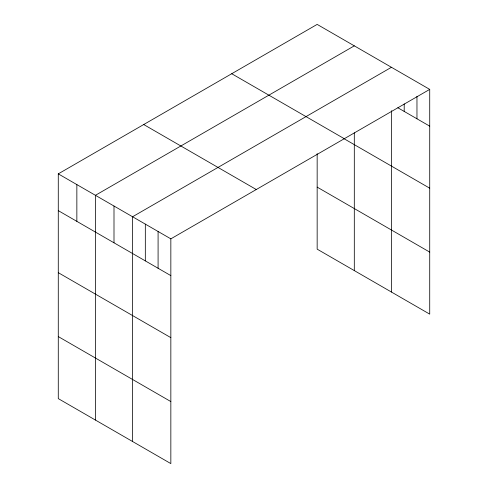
<?xml version="1.0" encoding="UTF-8"?>
<svg xmlns="http://www.w3.org/2000/svg" width="488" height="488" viewBox="0 0 488 488"><rect width="100%" height="100%" fill="white"/><g stroke="black" fill="none" stroke-linecap="round" stroke-linejoin="round"><path stroke-width="0.73" d="M429.721 89.389L170.843 238.852L170.843 463.6L58.279 398.611L58.279 173.862L317.157 24.4L429.721 89.389L429.721 314.138L317.157 249.148L317.157 153.641M391.449 110.709L391.449 292.044M354.306 45.848L95.428 195.31L95.428 420.058M391.449 67.289L132.571 216.751L132.571 441.506M397.83 107.744L429.721 126.16M231.727 73.725L344.29 138.708M344.058 138.732L429.721 188.191M317.157 187.118L429.721 252.107M143.71 124.538L256.273 189.527M58.279 173.862L170.843 238.852M58.279 210.633L170.843 275.622M58.279 272.67L170.843 337.653M58.279 336.58L170.843 401.569M416.965 96.282L416.965 118.791M404.204 103.926L404.204 111.429M354.306 132.834L354.306 270.596M158.088 231.483L158.088 268.254M145.326 224.12L145.326 260.891M113.997 206.028L113.997 242.804M76.854 184.586L76.854 221.357"/></g></svg>
